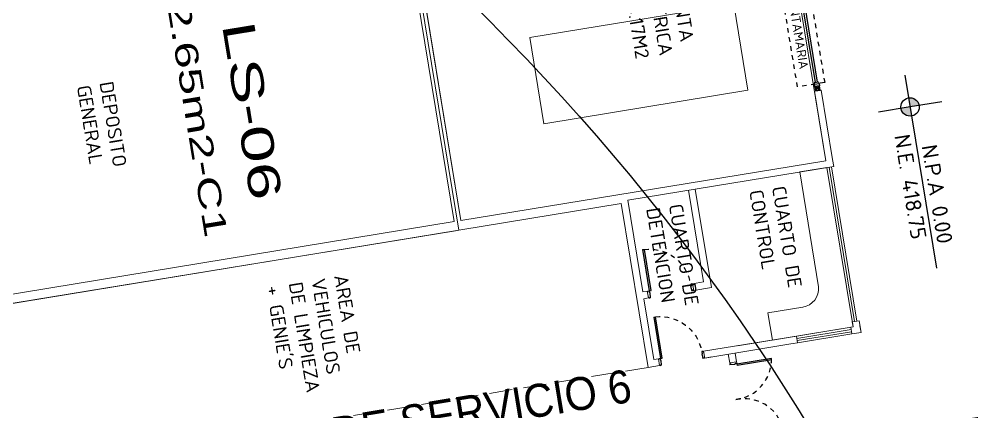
# Model space of a CAD drawing. Header units: metres. Extents: x 2 to 659295185, y -28 to 1124222152.
# Drawn here: x 655598.65 to 655619.4, y 1126493.48 to 1126502.04 of the extents above; entities that cross this region are included whole.
import ezdxf
from ezdxf.enums import TextEntityAlignment as Align

# ---------------------------------------------------------------- set-up
doc = ezdxf.new("R2010")
doc.units = ezdxf.units.M
doc.header["$MEASUREMENT"] = 0
for name, pattern in [('CCSM_C1_CUERPO CK$0$CONTINUA', [0]), ('CCSM_C1_CUERPO CK$0$DASHED2', [0.375, 0.25, -0.125]), ('CCSM_C1_CUERPO CK$0$HIDDEN', [0.375, 0.25, -0.125]), ('DASHDOT', [1, 0.5, -0.25, 0, -0.25]), ('DASHED', [0.75, 0.5, -0.25])]:
    doc.linetypes.add(name, pattern=pattern)
doc.layers.get('0').update_dxf_attribs({"linetype": 'CONTINUOUS'})
for name, color, linetype in [('CCSM_C1_CUERPO BJ$0$A-LOCAL ID', 7, 'CONTINUOUS'), ('CCSM_C1_CUERPO BJ$0$ID_Nº LOCAL', 7, 'CONTINUOUS'), ('CCSM_C1_CUERPO CK$0$A-EQUIPOS', 9, 'CONTINUOUS'), ('CCSM_C1_CUERPO CK$0$A-LOCAL ID', 7, 'CONTINUOUS'), ('CCSM_C1_CUERPO CK$0$A-PARED', 2, 'CCSM_C1_CUERPO CK$0$CONTINUA'), ('CCSM_C1_CUERPO CK$0$A-PUERTA', 5, 'CCSM_C1_CUERPO CK$0$CONTINUA'), ('CCSM_C1_CUERPO CK$0$A-SANTA MARIAS', 161, 'CCSM_C1_CUERPO CK$0$CONTINUA'), ('CCSM_C1_CUERPO CK$0$A-TEXTOS AREAS', 9, 'CONTINUOUS'), ('CCSM_C1_CUERPO CK$0$A-TEXTOS NIVELES', 7, 'CONTINUOUS'), ('CCSM_C1_CUERPO CK$0$A-VENTANAS', 4, 'CONTINUOUS'), ('CCSM_C1_CUERPO CK$0$A-VISTA 4', 8, 'CONTINUOUS'), ('CCSM_C1_CUERPO CK$0$ID_AREA EXACTA', 7, 'CONTINUOUS'), ('CCSM_C1_CUERPO CK$0$ID_Nº LOCAL', 7, 'CONTINUOUS'), ('CCSM_XREF KIOSKOSE$0$Kiosco General', 154, 'CONTINUOUS'), ('Numero de manzana', 6, 'CONTINUOUS')]:
    doc.layers.add(name, color=color, linetype=linetype)
doc.layers.add('CCSM_C1_CUERPO CK$0$A-AREAS COMERCIALES', color=151, linetype='CONTINUOUS', plot=False)
doc.layers.add('CCSM_XREF ESTRUCTURA15$0$E-CC-COLUMNA', color=2, linetype='CONTINUOUS', lineweight=35)
doc.layers.add('LOCALES ASIGNADOS', color=41, linetype='DASHDOT', lineweight=0)
doc.styles.add('ARIAL', font='txt')
doc.styles.add('CCSM_C1_CUERPO BJ$0$ROMANS', font='romans__.ttf')
doc.styles.add('CCSM_C1_CUERPO BJ$0$sigo', font='arial.ttf', dxfattribs={"width": 0.9})
doc.styles.add('CCSM_C1_CUERPO CK$0$ROMANS', font='romans__.ttf')
doc.styles.add('CCSM_C1_CUERPO CK$0$Standard', font='txt_____.ttf')
doc.styles.add('ROMAN', font='verdana.ttf')

# ---------------------------------------------------------------- blocks, each defined once
blk = doc.blocks.new('CCSM_C1_CUERPO CK$0$nivel para plantas')
h = blk.add_hatch(color=251)
h.paths.add_polyline_path([(0, 0.2, 0.414214), (-0.2, 0), (0, 0)])
h.paths.add_polyline_path([(0.2, 0), (0, 0), (0, -0.2, 0.414214)])
at = {"color": 251}
blk.add_line((-0.7, 0), (3.56, 0), dxfattribs=at)
blk.add_lwpolyline([(0, 0.7), (0, 0), (0, -0.7)], dxfattribs=at)
blk.add_circle((0, 0), 0.2, dxfattribs=at)
at = {"char_height": 0.34, "attachment_point": 1, "style": 'CCSM_C1_CUERPO CK$0$Standard'}
for s, insert, width in [('{\\Fromans|c0;\\C7;N.P.A 0.00}', (0.877, 0.444), 2.70141), ('{\\Fromans|c0;N.E. 418.75}', (0.56, -0.104), 3.02544)]:
    blk.add_mtext(s, dxfattribs=dict(at, insert=insert, width=width))
blk = doc.blocks.new('CCSM_C1_CUERPO CK$0$P.Der 100.15')
for p, q in [((-0.045, 0.91), (-0.085, 0.91)), ((-0.085, 0), (-0.085, 0.91)), ((-0.045, 0.91), (-0.045, 0)), ((-0.985, -0.015), (-0.985, 0)), ((-0.985, 0), (-0.96, 0)), ((-0.96, 0), (-0.96, -0.045)), ((-0.04, 0), (-0.04, -0.045)), ((-0.015, 0), (-0.04, 0)), ((-0.015, -0.015), (-0.015, 0)), ((-1, -0.015), (-0.985, -0.015)), ((-1, -0.135), (-0.985, -0.135)), ((-0.985, -0.135), (-0.985, -0.15)), ((-0.985, -0.15), (-0.96, -0.15)), ((-0.96, -0.045), (-0.95, -0.045)), ((-0.95, -0.045), (-0.96, -0.15)), ((-0.045, 0), (-0.085, 0)), ((-0.05, -0.045), (-0.04, -0.15)), ((-0.04, -0.045), (-0.05, -0.045)), ((-0.015, -0.15), (-0.04, -0.15)), ((0, -0.015), (-0.015, -0.015)), ((0, -0.135), (-0.015, -0.135)), ((-0.015, -0.135), (-0.015, -0.15))]:
    blk.add_line(p, q)
at = {"color": 8, "linetype": 'CCSM_C1_CUERPO CK$0$DASHED2', "ltscale": 0.05}
blk.add_arc((-0.045, 0), 0.91, 92.5193, 180, dxfattribs=at)
blk = doc.blocks.new('CCSM_C1_CUERPO CK$0$SANTA1')
at = {"layer": 'CCSM_C1_CUERPO CK$0$A-PARED'}
for p in [(-83.65, 261.225), (-83.75, 261.225), (-83.65, 261.225)]:
    blk.add_line(p, (-83.75, 261.225), dxfattribs=at)
at = {"layer": 'CCSM_C1_CUERPO CK$0$A-SANTA MARIAS', "color": 8}
for p, q in [((-83.74, 261.135), (-83.66, 261.215)), ((-83.74, 261.215), (-83.66, 261.135)), ((-80.76, 261.135), (-80.84, 261.215)), ((-80.76, 261.215), (-80.84, 261.135))]:
    blk.add_line(p, q, dxfattribs=at)
at = {"layer": 'CCSM_C1_CUERPO CK$0$A-SANTA MARIAS', "linetype": 'CCSM_C1_CUERPO CK$0$HIDDEN', "ltscale": 0.1}
blk.add_lwpolyline([(-80.9, 261.35), (-80.9, 260.75), (-83.6, 260.75), (-83.6, 261.35)], close=True, dxfattribs=at)
at = {"layer": 'CCSM_C1_CUERPO CK$0$A-SANTA MARIAS'}
for points in [[(-83.75, 261.125), (-83.75, 261.225), (-83.65, 261.225), (-83.65, 261.125)], [(-83.74, 261.135), (-83.74, 261.215), (-83.66, 261.215), (-83.66, 261.135)], [(-83.6, 261.225), (-83.65, 261.225), (-83.65, 261.125), (-83.6, 261.125)], [(-83.6, 261.225), (-83.57, 261.225), (-83.57, 261.125), (-83.6, 261.125)], [(-80.9, 261.225), (-80.93, 261.225), (-80.93, 261.125), (-80.9, 261.125)], [(-80.9, 261.225), (-80.85, 261.225), (-80.85, 261.125), (-80.9, 261.125)], [(-80.75, 261.125), (-80.75, 261.225), (-80.85, 261.225), (-80.85, 261.125)], [(-80.76, 261.135), (-80.76, 261.215), (-80.84, 261.215), (-80.84, 261.135)]]:
    blk.add_lwpolyline(points, close=True, dxfattribs=at)
for points in [[(-80.93, 261.2), (-83.57, 261.2)], [(-80.93, 261.15), (-83.57, 261.15)]]:
    blk.add_lwpolyline(points, dxfattribs=at)
at = {"layer": 'CCSM_C1_CUERPO CK$0$A-TEXTOS AREAS', "insert": (-82.964, 261.056), "char_height": 0.2, "width": 3.78526, "attachment_point": 1, "rotation": 359.9993, "style": 'CCSM_C1_CUERPO CK$0$Standard'}
blk.add_mtext('{\\Fromans|c0;SANTAMARIA}', dxfattribs=at)
blk = doc.blocks.new('CCSM_XREF ESTRUCTURA15$0$COLUM REC 120x50 mid')
at = {"color": 5}
for p, q in [((0, 1.124), (0, -1.124)), ((-0.789, 0), (0.789, 0))]:
    blk.add_line(p, q, dxfattribs=at)
at = {"color": 2}
blk.add_lwpolyline([(-0.25, 0.6), (-0.25, -0.6), (0.25, -0.6), (0.25, 0.6)], close=True, dxfattribs=at)
blk = doc.blocks.new('CCSM_C1_CUERPO BJ$0$IDENT LOCAL')
at = {"style": 'CCSM_C1_CUERPO BJ$0$ROMANS'}
for tag, height, p in [('AREA-EXACTA', 0.5, (0.587, 0.096)), ('NºLOCAL', 0.7, (1.17, 0.119)), ('RUBRO', 0.35, (0, 0)), ('USO', 0.35, (-0.587, -0.096))]:
    blk.add_attdef(tag, text='', height=height, rotation=279.3085, dxfattribs=at).set_placement(p, align=Align.BOTTOM_CENTER)
blk = doc.blocks.new('CCSM_C1_CUERPO CK$0$IDENT LOCAL')
at = {"style": 'CCSM_C1_CUERPO CK$0$ROMANS'}
for tag, height, p in [('AREA-EXACTA', 0.5, (0.869, 0.18)), ('NºLOCAL', 0.7, (1.954, 0.057)), ('RUBRO', 0.35, (0, 0)), ('USO', 0.35, (-0.839, -0.137))]:
    blk.add_attdef(tag, text='', height=height, rotation=279.3085, dxfattribs=at).set_placement(p, align=Align.BOTTOM_CENTER)

msp = doc.modelspace()

# ---------------------------------------------------------------- hatches: boundary and pattern name
at = {"layer": 'LOCALES ASIGNADOS'}
h = msp.add_hatch(color=256, dxfattribs=at)
edge = h.paths.add_edge_path()
edge.add_arc((219491.1056, 1054914.3756), 441878.9229, 9.308049718, 9.309563548, ccw=False)
edge.add_line((655551.8097, 1126384.9626), (655564.5398, 1126387.0492))
edge.add_line((655564.5398, 1126387.0492), (655562.5867, 1126398.9652))
edge.add_line((655562.5867, 1126398.9652), (655552.3922, 1126397.2942))
edge.add_line((655552.3922, 1126397.2942), (655552.4569, 1126396.8995))
edge.add_line((655552.4569, 1126396.8995), (655549.9212, 1126396.4839))

# ---------------------------------------------------------------- linework, layer by layer
at = {"color": 5}
for p, q in [((655614.2807, 1126494.5245), (655615.0357, 1126494.6482)), ((655614.2807, 1126494.5245), (655615.0357, 1126494.6482)), ((655615.0411, 1126494.6086), (655614.2872, 1126494.485)), ((655615.0411, 1126494.6086), (655614.2872, 1126494.485)), ((655614.1427, 1126494.5322), (655614.1279, 1126494.5298)), ((655614.1427, 1126494.5322), (655614.1279, 1126494.5298)), ((655614.1279, 1126494.5298), (655614.1319, 1126494.5051)), ((655614.1279, 1126494.5298), (655614.1319, 1126494.5051)), ((655614.2371, 1126494.5123), (655614.1319, 1126494.5051)), ((655614.2371, 1126494.5123), (655614.1319, 1126494.5051)), ((655614.1402, 1126494.547), (655614.1427, 1126494.5322)), ((655614.1402, 1126494.547), (655614.1427, 1126494.5322)), ((655614.2799, 1126494.5294), (655614.2355, 1126494.5221)), ((655614.2799, 1126494.5294), (655614.2355, 1126494.5221)), ((655614.2355, 1126494.5221), (655614.2371, 1126494.5123)), ((655614.2355, 1126494.5221), (655614.2371, 1126494.5123)), ((655614.2587, 1126494.5664), (655614.2611, 1126494.5516)), ((655614.2587, 1126494.5664), (655614.2611, 1126494.5516)), ((655614.2611, 1126494.5516), (655614.2759, 1126494.5541)), ((655614.2611, 1126494.5516), (655614.2759, 1126494.5541)), ((655614.2759, 1126494.5541), (655614.2799, 1126494.5294)), ((655614.2759, 1126494.5541), (655614.2799, 1126494.5294)), ((655614.2807, 1126494.5245), (655614.2872, 1126494.485)), ((655614.2807, 1126494.5245), (655614.2872, 1126494.485))]:
    msp.add_line(p, q, dxfattribs=at)
at = {"color": 8, "linetype": 'CCSM_C1_CUERPO CK$0$DASHED2', "ltscale": 0.05}
for centre, start, end in [((655614.1547, 1126494.6208), 276.62769, 1.78488), ((655614.1547, 1126494.6208), 276.62769, 1.78488), ((655614.4395, 1126492.8831), 16.83202, 101.98921), ((655614.4395, 1126492.8831), 16.83202, 101.98921)]:
    msp.add_arc(centre, 0.8814, start, end, dxfattribs=at)
at = {"layer": 'CCSM_C1_CUERPO CK$0$A-AREAS COMERCIALES', "lineweight": 5}
msp.add_lwpolyline([(655616.2205, 1126498.9492), (655608.2701, 1126497.6461), (655607.2026, 1126504.1592), (655615.1524, 1126505.4623), (655616.2205, 1126498.9492)], dxfattribs=at)
msp.add_lwpolyline([(655597.7991, 1126495.7271), (655608.1543, 1126497.4244), (655608.2278, 1126497.4365), (655607.1161, 1126504.2186), (655596.6875, 1126502.5092), (655597.7991, 1126495.7271)], close=True, dxfattribs=at)
at = {"layer": 'CCSM_C1_CUERPO CK$0$A-EQUIPOS', "lineweight": 5}
for p, q in [((655616.9439, 1126495.4633), (655616.7959, 1126495.439)), ((655616.986, 1126495.2067), (655616.9439, 1126495.4633)), ((655616.7886, 1126495.1744), (655615.605, 1126494.9803))]:
    msp.add_line(p, q, dxfattribs=at)
msp.add_lwpolyline([(655614.5203, 1126500.4835), (655610.0795, 1126499.7557), (655609.7722, 1126501.6306), (655614.2129, 1126502.3585)], close=True, dxfattribs=at)
at = {"layer": 'CCSM_C1_CUERPO CK$0$A-EQUIPOS', "color": 1, "lineweight": 5}
msp.add_lwpolyline([(655616.7886, 1126495.1744), (655616.986, 1126495.2067), (655616.9439, 1126495.4633), (655616.7959, 1126495.439), (655616.8137, 1126495.3305), (655616.7643, 1126495.3224), (655616.7886, 1126495.1744)], dxfattribs=at)
at = {"layer": 'CCSM_C1_CUERPO CK$0$A-PARED', "lineweight": 5}
for p, q in [((655608.2701, 1126497.6461), (655607.2026, 1126504.1592)), ((655607.0544, 1126504.1349), (655608.122, 1126497.6218)), ((655616.3928, 1126498.8255), (655616.3685, 1126498.9735)), ((655608.2701, 1126497.6461), (655616.2205, 1126498.9492)), ((655611.9038, 1126498.0897), (655616.3928, 1126498.8255)), ((655597.7991, 1126495.7271), (655611.7638, 1126498.0161)), ((655611.7638, 1126498.0161), (655612.3489, 1126494.4466)), ((655611.9038, 1126498.0897), (655612.2315, 1126496.0904)), ((655597.9148, 1126495.9487), (655608.122, 1126497.6218)), ((655612.2315, 1126496.0904), (655612.3301, 1126496.1065)), ((655612.3301, 1126496.1065), (655612.3544, 1126495.9585)), ((655612.2557, 1126495.9423), (655612.4726, 1126494.6189)), ((655616.8137, 1126495.3305), (655616.7975, 1126495.4292)), ((655616.9617, 1126495.3547), (655616.986, 1126495.2067)), ((655612.4726, 1126494.6189), (655612.5713, 1126494.6351)), ((655612.5713, 1126494.6351), (655612.5956, 1126494.4871)), ((655613.5824, 1126494.6488), (655613.7304, 1126494.6731)), ((655614.1255, 1126494.5448), (655614.0946, 1126494.7328)), ((655614.2734, 1126494.5691), (655614.2426, 1126494.757)), ((655612.5956, 1126494.4871), (655612.3489, 1126494.4466)), ((655614.1255, 1126494.5448), (655614.2734, 1126494.5691))]:
    msp.add_line(p, q, dxfattribs=at)
for points in [[(655616.1202, 1126500.4885), (655615.9721, 1126500.4643), (655616.2205, 1126498.9492)], [(655616.3685, 1126498.9735), (655616.1202, 1126500.4885)], [(655613.2275, 1126498.3067), (655613.5552, 1126496.3073), (655613.317, 1126496.2683)], [(655613.3755, 1126498.3309), (655613.7275, 1126496.1836), (655613.3412, 1126496.1203)], [(655613.317, 1126496.2683), (655613.3412, 1126496.1203)], [(655612.3544, 1126495.9585), (655612.2557, 1126495.9423)], [(655615.5808, 1126495.1284), (655615.605, 1126494.9803), (655615.5076, 1126494.9644), (655615.457, 1126494.9561), (655613.5824, 1126494.6488), (655613.5582, 1126494.7969), (655615.5808, 1126495.1284)]]:
    msp.add_lwpolyline(points, dxfattribs=at)
at = {"layer": 'CCSM_C1_CUERPO CK$0$A-VENTANAS', "lineweight": 5}
for p, q in [((655616.8452, 1126495.4471), (655616.2941, 1126498.8093)), ((655616.8946, 1126495.4552), (655616.3435, 1126498.8174)), ((655615.5888, 1126495.0791), (655616.7724, 1126495.2731)), ((655615.5969, 1126495.0297), (655616.7805, 1126495.2237))]:
    msp.add_line(p, q, dxfattribs=at)
at = {"layer": 'CCSM_C1_CUERPO CK$0$A-VISTA 4', "lineweight": 5}
for p, q in [((655616.8137, 1126495.3305), (655616.2448, 1126498.8012)), ((655614.2981, 1126494.9181), (655616.8137, 1126495.3305))]:
    msp.add_line(p, q, dxfattribs=at)
msp.add_lwpolyline([(655615.0579, 1126495.0427), (655614.9596, 1126495.6346), (655615.7182, 1126495.7589, 0.3903372), (655616.0632, 1126496.1997), (655615.6527, 1126498.7042), (655616.2448, 1126498.8012), (655616.8137, 1126495.3305)], format="xyb", close=True, dxfattribs=at)
at = {"layer": 'CCSM_XREF KIOSKOSE$0$Kiosco General', "linetype": 'DASHED', "lineweight": 5}
msp.add_line((655612.3489, 1126494.4466), (655598.3842, 1126492.1577), dxfattribs=at)
at = {"layer": 'Numero de manzana', "lineweight": -2}
msp.add_circle((655575.4972, 1126468.5723), 47.2457, dxfattribs=at)

# ---------------------------------------------------------------- block references
at = {"lineweight": 5, "rotation": 279.3085951751866}
msp.add_blockref('CCSM_C1_CUERPO CK$0$SANTA1', (655371.3721, 1126378.5443), dxfattribs=at)
at = {"layer": 'CCSM_C1_CUERPO BJ$0$A-LOCAL ID', "lineweight": 5}
ref = msp.add_blockref('CCSM_C1_CUERPO BJ$0$IDENT LOCAL', (655607.0231, 1126491.4295), dxfattribs=dict(at, xscale=0.9000000000244517, yscale=0.9000000000244517, zscale=0.9000000000244517, rotation=9.322235950626997))
ref.add_attrib('NºLOCAL', 'PASILLO DE SERVICIO 6', dxfattribs={"layer": 'CCSM_C1_CUERPO BJ$0$ID_Nº LOCAL', "height": 0.72, "rotation": 9.32224, "style": 'CCSM_C1_CUERPO BJ$0$sigo', "width": 0.9}).set_placement((655606.8263, 1126492.6285), align=Align.BOTTOM_CENTER)
at = {"layer": 'CCSM_C1_CUERPO CK$0$A-LOCAL ID', "lineweight": 5}
ref = msp.add_blockref('CCSM_C1_CUERPO CK$0$IDENT LOCAL', (655601.2184, 1126499.8927), dxfattribs=at)
ref.add_attrib('AREA-EXACTA', '72.65m2-C1', dxfattribs={"layer": 'CCSM_C1_CUERPO CK$0$ID_AREA EXACTA', "height": 0.5, "rotation": 279.30845, "style": 'ARIAL', "width": 1.5}).set_placement((655602.0877, 1126500.0728), align=Align.BOTTOM_CENTER)
ref.add_attrib('NºLOCAL', 'LS-06', dxfattribs={"layer": 'CCSM_C1_CUERPO CK$0$ID_Nº LOCAL', "height": 0.7, "rotation": 279.30845, "style": 'ARIAL', "width": 1.5}).set_placement((655603.1721, 1126499.9502), align=Align.BOTTOM_CENTER)
at = {"layer": 'CCSM_C1_CUERPO CK$0$A-PUERTA', "lineweight": 5, "xscale": -1}
for p, rotation in [((655612.3301, 1126496.1065), 9.308594736549916), ((655612.5714, 1126494.6348), 9.247517648012602)]:
    msp.add_blockref('CCSM_C1_CUERPO CK$0$P.Der 100.15', p, dxfattribs=dict(at, rotation=rotation))
at = {"layer": 'CCSM_C1_CUERPO CK$0$A-TEXTOS NIVELES', "lineweight": 5, "rotation": 279.3085951751866}
msp.add_blockref('CCSM_C1_CUERPO CK$0$nivel para plantas', (655618.0556, 1126500.1208), dxfattribs=at)
at = {"layer": 'CCSM_XREF ESTRUCTURA15$0$E-CC-COLUMNA', "lineweight": 5, "rotation": 189.3085951960123}
msp.add_blockref('CCSM_XREF ESTRUCTURA15$0$COLUM REC 120x50 mid', (655620.0637, 1126493.4312), dxfattribs=at)

# ---------------------------------------------------------------- texts
at = {"layer": 'CCSM_C1_CUERPO CK$0$A-TEXTOS AREAS', "lineweight": 5, "char_height": 0.3, "width": 3.008609, "rotation": 279.30793, "style": 'CCSM_C1_CUERPO CK$0$Standard'}
for s, insert, attachment_point in [('{\\Fromans|c0;ÀREA:53.17M2}', (655611.9606, 1126503.7424), 1), ('{\\Fromans|c0;PLANTA ELÉCTRICA}', (655613.2262, 1126502.3391), 2), ('{\\Fromans|c0;DEPOSITO\\PGENERAL}', (655600.6921, 1126500.6989), 1), ('{\\Fromans|c0;CUARTO DE CONTROL}', (655615.3395, 1126498.4207), 1), ('{\\Fromans|c0;CUARTO DE DETENCION}', (655613.0939, 1126498.0317), 1), ("{\\Fromans|c0;AREA DE VEHICULOS DE LIMPIEZA + GENIE'S}", (655605.8017, 1126496.4904), 1)]:
    msp.add_mtext(s, dxfattribs=dict(at, insert=insert, attachment_point=attachment_point))
at = {"layer": 'Numero de manzana', "lineweight": -2, "style": 'ROMAN'}
msp.add_text('01', height=41.99533, rotation=3.49153, dxfattribs=at).set_placement((655537.2012, 1126449.92))

doc.saveas('drawing.dxf')
